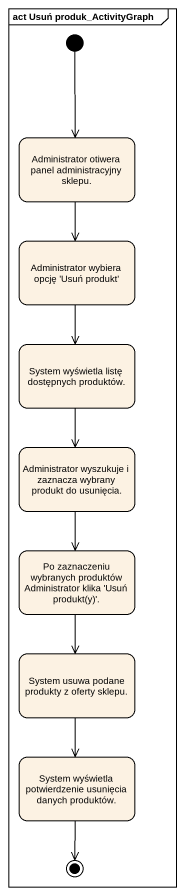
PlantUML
@startuml
mainframe act Usuń produk_ActivityGraph
hide empty description
state "Administrator otiwera panel administracyjny sklepu." as Administrator_otiwera_panel
state "Administrator wybiera opcję 'Usuń produkt'" as Administrator_wybiera_opcję
state "System wyświetla listę dostępnych produktów." as System_wyświetla_listę
state "Administrator wyszukuje i zaznacza wybrany produkt do usunięcia." as Administrator_wyszukuje_i
state "Po zaznaczeniu wybranych produktów Administrator klika 'Usuń produkt(y)'." as Po_zaznaczeniu_wybranych
state "System usuwa podane produkty z oferty sklepu." as System_usuwa_podane
state "System wyświetla potwierdzenie usunięcia danych produktów." as System_wyświetla
[*] --> Administrator_otiwera_panel
Administrator_otiwera_panel --> Administrator_wybiera_opcję
Administrator_wybiera_opcję --> System_wyświetla_listę
System_wyświetla_listę --> Administrator_wyszukuje_i
Administrator_wyszukuje_i --> Po_zaznaczeniu_wybranych
Po_zaznaczeniu_wybranych --> System_usuwa_podane
System_usuwa_podane --> System_wyświetla
System_wyświetla --> [*]
@enduml
